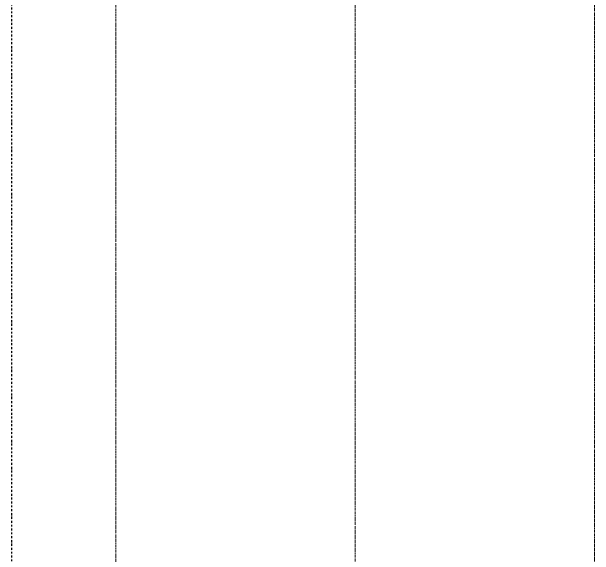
# Model space of a CAD drawing. Header units: millimetres. Extents: x 2179 to 44859, y 3478 to 159868.
# Drawn here: x 22070 to 23896, y 134789 to 136493 of the extents above; entities that cross this region are included whole.
import ezdxf

# ---------------------------------------------------------------- set-up
doc = ezdxf.new("R2010")
doc.units = ezdxf.units.MM
doc.linetypes.add('1_Čerchovaná 6_0mm', pattern=[12, 6, -3, 0, -3])
doc.linetypes.add('IMPORT-PHANTOM2', pattern=[14.732, 8.128, -1.524, 1.016, -1.524, 1.016, -1.524])
doc.layers.add('0-1', color=7, linetype='IMPORT-PHANTOM2', lineweight=9)
doc.layers.add('2966-1_navrh dispozice stroju-HK_dwg-1', color=7, linetype='Continuous', lineweight=9)
doc.layers.add('S-GRID-1', color=9, linetype='1_Čerchovaná 6_0mm', lineweight=25, true_color=0x808080)

# ---------------------------------------------------------------- blocks, each defined once
blk = doc.blocks.new('2966-1_navrh dispozice stroju-HK_dwg-867852-1NP _ stroje - KOTVÍCÍ BODY')
at = {"layer": '0-1'}
blk.add_line((-15836.8, 17684.7), (-337.4, 8367.9), dxfattribs=at)
at = {"layer": '0-1', "flags": 128}
blk.add_lwpolyline([(-1810.9, 10128.7), (-15450.4, 18327.5), (-16223.2, 17041.9), (-2583.7, 8843.1)], close=True, dxfattribs=at)

msp = doc.modelspace()

# ---------------------------------------------------------------- linework, layer by layer
at = {"layer": 'S-GRID-1'}
msp.add_line((22069.8, 158068.3), (22069.8, 120650.8), dxfattribs=at)

# ---------------------------------------------------------------- block references
at = {"layer": '2966-1_navrh dispozice stroju-HK_dwg-1', "rotation": 301.0103595051954}
msp.add_blockref('2966-1_navrh dispozice stroju-HK_dwg-867852-1NP _ stroje - KOTVÍCÍ BODY', (16148.3, 123038.5), dxfattribs=at)

doc.saveas('drawing.dxf')
